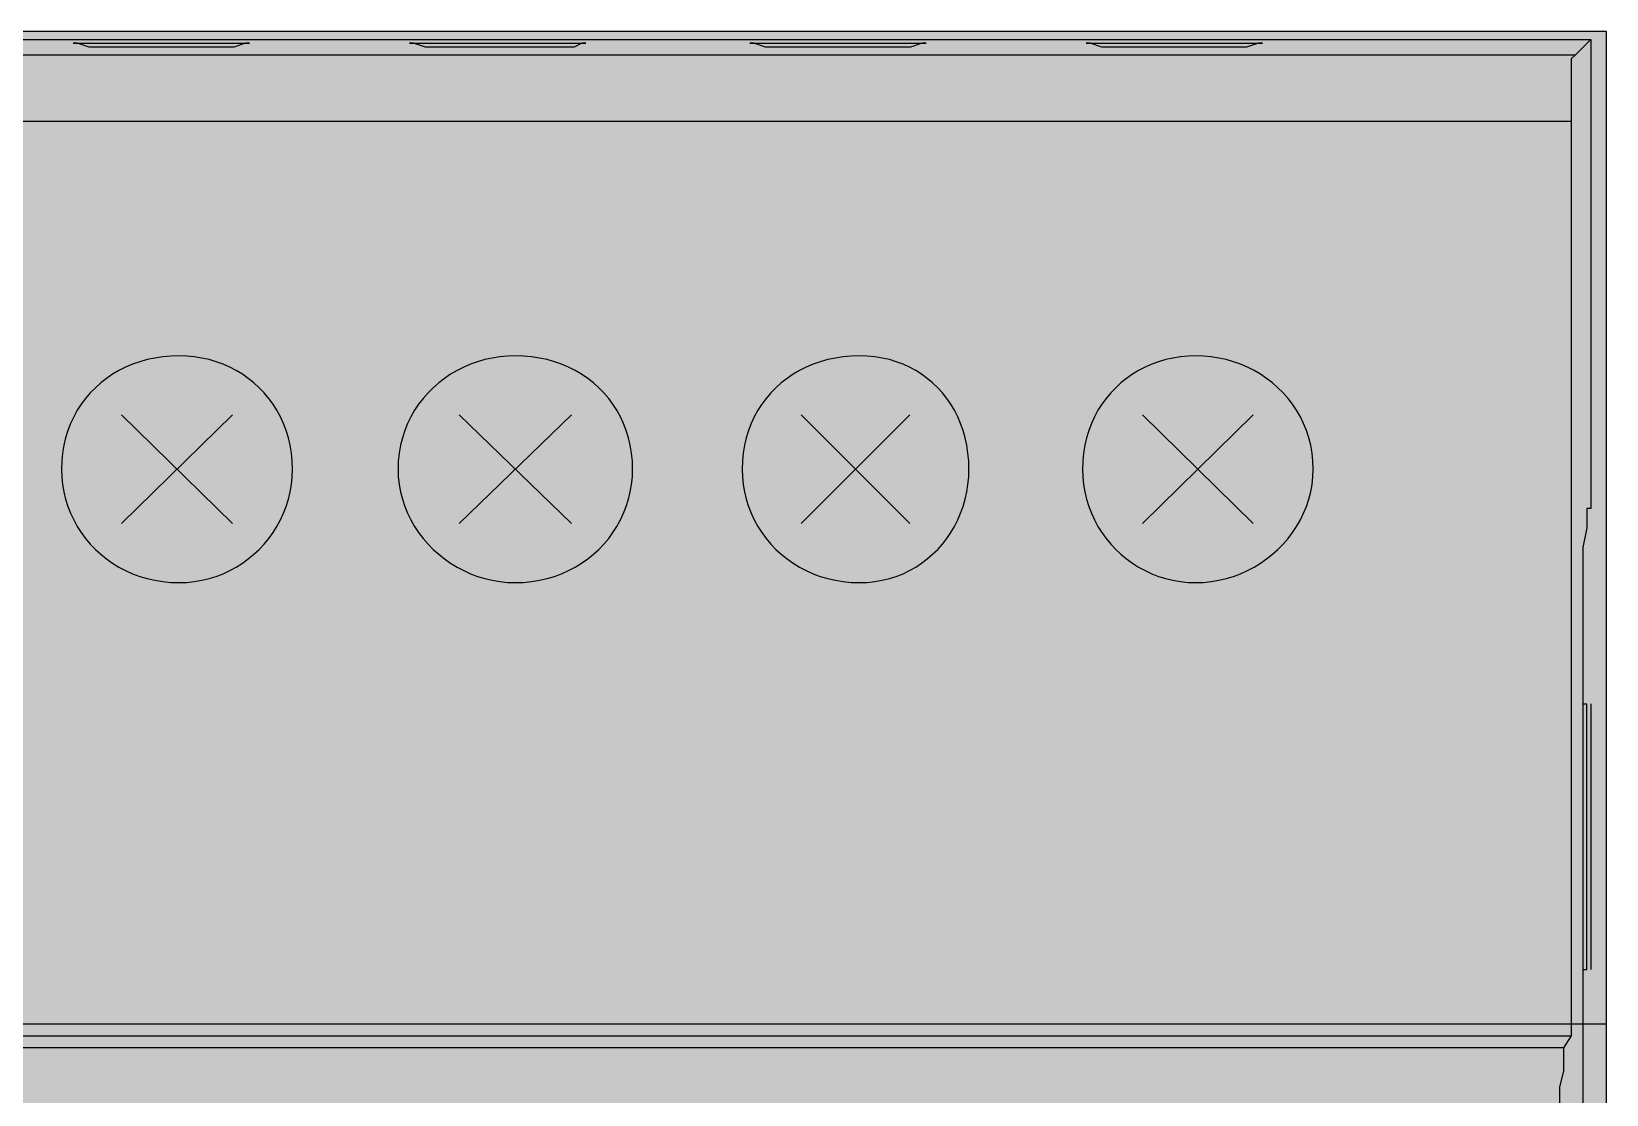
# Model space of a CAD drawing. Header units: millimetres. Extents: x 0 to 966, y -664 to 90.
# Drawn here: x 858.49 to 894, y 66.02 to 90 of the extents above; entities that cross this region are included whole.
import ezdxf

# ---------------------------------------------------------------- set-up
doc = ezdxf.new("R2010")
doc.units = ezdxf.units.MM
for name, color, linetype in [('HDL_BODY', 7, 'Continuous'), ('HDL_COLOUR', 7, 'Continuous'), ('HDL_DETAIL', 7, 'Continuous'), ('HDL_PRINT', 7, 'Continuous')]:
    doc.layers.add(name, color=color, linetype=linetype)

# ---------------------------------------------------------------- blocks, each defined once
blk = doc.blocks.new('M_R8.16.1-CD_FRONT')
at = {"layer": 'HDL_BODY', "true_color": 0x202126}
blk.add_hatch(color=250, dxfattribs=at).paths.add_polyline_path([(0, 0), (144, 0), (144, 90), (0, 90)])
at = {"layer": 'HDL_BODY', "true_color": 0x2a2a30}
blk.add_hatch(color=250, dxfattribs=at).paths.add_polyline_path([(0.4, 20.52), (143.6, 20.52), (143.6, 68.31), (0.4, 68.31)])
at = {"layer": 'HDL_COLOUR', "true_color": 0x1a332c}
for points in [[(114.373, 80.127), (114.367, 80.312), (114.349, 80.492), (114.32, 80.667), (114.281, 80.836), (114.231, 81), (114.171, 81.158), (114.101, 81.31), (114.023, 81.455), (113.935, 81.594), (113.838, 81.725), (113.734, 81.85), (113.622, 81.966), (113.502, 82.075), (113.376, 82.176), (113.243, 82.269), (113.104, 82.353), (112.959, 82.428), (112.808, 82.494), (112.653, 82.551), (112.493, 82.598), (112.328, 82.635), (112.16, 82.661), (111.988, 82.677), (111.813, 82.683), (111.628, 82.677), (111.447, 82.661), (111.27, 82.635), (111.097, 82.598), (110.93, 82.551), (110.768, 82.494), (110.612, 82.428), (110.462, 82.353), (110.318, 82.269), (110.181, 82.176), (110.051, 82.075), (109.929, 81.966), (109.814, 81.85), (109.708, 81.725), (109.61, 81.594), (109.521, 81.455), (109.441, 81.31), (109.37, 81.158), (109.31, 81), (109.259, 80.836), (109.22, 80.667), (109.191, 80.492), (109.173, 80.312), (109.167, 80.127), (109.173, 79.953), (109.191, 79.781), (109.22, 79.613), (109.259, 79.448), (109.31, 79.288), (109.37, 79.133), (109.441, 78.982), (109.521, 78.837), (109.61, 78.698), (109.708, 78.565), (109.814, 78.439), (109.929, 78.319), (110.051, 78.207), (110.181, 78.103), (110.318, 78.007), (110.462, 77.919), (110.612, 77.84), (110.768, 77.77), (110.93, 77.71), (111.097, 77.661), (111.27, 77.621), (111.447, 77.592), (111.628, 77.575), (111.813, 77.569), (111.988, 77.575), (112.16, 77.592), (112.328, 77.621), (112.493, 77.661), (112.653, 77.71), (112.808, 77.77), (112.959, 77.84), (113.104, 77.919), (113.243, 78.007), (113.376, 78.103), (113.502, 78.207), (113.622, 78.319), (113.734, 78.439), (113.838, 78.565), (113.935, 78.698), (114.023, 78.837), (114.101, 78.982), (114.171, 79.133), (114.231, 79.288), (114.281, 79.448), (114.32, 79.613), (114.349, 79.781), (114.367, 79.953), (114.373, 80.127)], [(122.042, 80.127), (122.036, 80.312), (122.019, 80.492), (121.99, 80.667), (121.95, 80.836), (121.9, 81), (121.84, 81.158), (121.769, 81.31), (121.689, 81.455), (121.6, 81.594), (121.503, 81.725), (121.396, 81.85), (121.282, 81.966), (121.159, 82.075), (121.03, 82.176), (120.893, 82.269), (120.749, 82.353), (120.599, 82.428), (120.442, 82.494), (120.28, 82.551), (120.113, 82.598), (119.941, 82.635), (119.763, 82.661), (119.582, 82.677), (119.396, 82.683), (119.221, 82.677), (119.048, 82.661), (118.878, 82.635), (118.711, 82.598), (118.547, 82.551), (118.388, 82.494), (118.234, 82.428), (118.084, 82.353), (117.94, 82.269), (117.802, 82.176), (117.671, 82.075), (117.546, 81.966), (117.429, 81.85), (117.319, 81.725), (117.218, 81.594), (117.125, 81.455), (117.042, 81.31), (116.968, 81.158), (116.904, 81), (116.851, 80.836), (116.809, 80.667), (116.779, 80.492), (116.76, 80.312), (116.753, 80.127), (116.76, 79.953), (116.779, 79.781), (116.809, 79.613), (116.851, 79.448), (116.904, 79.288), (116.968, 79.133), (117.042, 78.982), (117.125, 78.837), (117.218, 78.698), (117.319, 78.565), (117.429, 78.439), (117.546, 78.319), (117.671, 78.207), (117.802, 78.103), (117.94, 78.007), (118.084, 77.919), (118.234, 77.84), (118.388, 77.77), (118.547, 77.71), (118.711, 77.661), (118.878, 77.621), (119.048, 77.592), (119.221, 77.575), (119.396, 77.569), (119.582, 77.575), (119.763, 77.592), (119.941, 77.621), (120.113, 77.661), (120.28, 77.71), (120.442, 77.77), (120.599, 77.84), (120.749, 77.919), (120.893, 78.007), (121.03, 78.103), (121.159, 78.207), (121.282, 78.319), (121.396, 78.439), (121.503, 78.565), (121.6, 78.698), (121.689, 78.837), (121.769, 78.982), (121.84, 79.133), (121.9, 79.288), (121.95, 79.448), (121.99, 79.613), (122.019, 79.781), (122.036, 79.953), (122.042, 80.127)], [(129.625, 80.127), (129.62, 80.312), (129.604, 80.492), (129.577, 80.667), (129.54, 80.836), (129.494, 81), (129.438, 81.158), (129.373, 81.31), (129.299, 81.455), (129.217, 81.594), (129.126, 81.725), (129.027, 81.85), (128.921, 81.966), (128.807, 82.075), (128.686, 82.176), (128.559, 82.269), (128.425, 82.353), (128.285, 82.428), (128.139, 82.494), (127.987, 82.551), (127.831, 82.598), (127.669, 82.635), (127.503, 82.661), (127.332, 82.677), (127.158, 82.683), (126.972, 82.677), (126.791, 82.661), (126.614, 82.635), (126.441, 82.598), (126.274, 82.551), (126.112, 82.494), (125.956, 82.428), (125.805, 82.353), (125.662, 82.269), (125.525, 82.176), (125.395, 82.075), (125.273, 81.966), (125.158, 81.85), (125.052, 81.725), (124.954, 81.594), (124.865, 81.455), (124.785, 81.31), (124.715, 81.158), (124.654, 81), (124.604, 80.836), (124.564, 80.667), (124.536, 80.492), (124.518, 80.312), (124.512, 80.127), (124.518, 79.953), (124.536, 79.781), (124.564, 79.613), (124.604, 79.448), (124.654, 79.288), (124.715, 79.133), (124.785, 78.982), (124.865, 78.837), (124.954, 78.698), (125.052, 78.565), (125.158, 78.439), (125.273, 78.319), (125.395, 78.207), (125.525, 78.103), (125.662, 78.007), (125.805, 77.919), (125.956, 77.84), (126.112, 77.77), (126.274, 77.71), (126.441, 77.661), (126.614, 77.621), (126.791, 77.592), (126.972, 77.575), (127.158, 77.569), (127.332, 77.575), (127.503, 77.592), (127.669, 77.621), (127.831, 77.661), (127.987, 77.71), (128.139, 77.77), (128.285, 77.84), (128.425, 77.919), (128.559, 78.007), (128.686, 78.103), (128.807, 78.207), (128.921, 78.319), (129.027, 78.439), (129.126, 78.565), (129.217, 78.698), (129.299, 78.837), (129.373, 78.982), (129.438, 79.133), (129.494, 79.288), (129.54, 79.448), (129.577, 79.613), (129.604, 79.781), (129.62, 79.953), (129.625, 80.127)], [(137.387, 80.127), (137.381, 80.312), (137.362, 80.492), (137.331, 80.667), (137.289, 80.836), (137.236, 81), (137.172, 81.158), (137.098, 81.31), (137.014, 81.455), (136.922, 81.594), (136.82, 81.725), (136.711, 81.85), (136.593, 81.966), (136.468, 82.075), (136.336, 82.176), (136.198, 82.269), (136.054, 82.353), (135.904, 82.428), (135.75, 82.494), (135.59, 82.551), (135.427, 82.598), (135.26, 82.635), (135.09, 82.661), (134.916, 82.677), (134.741, 82.683), (134.566, 82.677), (134.394, 82.661), (134.226, 82.635), (134.062, 82.598), (133.902, 82.551), (133.747, 82.494), (133.596, 82.428), (133.451, 82.353), (133.312, 82.269), (133.179, 82.176), (133.053, 82.075), (132.934, 81.966), (132.822, 81.85), (132.718, 81.725), (132.622, 81.594), (132.534, 81.455), (132.455, 81.31), (132.386, 81.158), (132.326, 81), (132.276, 80.836), (132.237, 80.667), (132.208, 80.492), (132.191, 80.312), (132.185, 80.127), (132.191, 79.953), (132.208, 79.781), (132.237, 79.613), (132.276, 79.448), (132.326, 79.288), (132.386, 79.133), (132.455, 78.982), (132.534, 78.837), (132.622, 78.698), (132.718, 78.565), (132.822, 78.439), (132.934, 78.319), (133.053, 78.207), (133.179, 78.103), (133.312, 78.007), (133.451, 77.919), (133.596, 77.84), (133.747, 77.77), (133.902, 77.71), (134.062, 77.661), (134.226, 77.621), (134.394, 77.592), (134.566, 77.575), (134.741, 77.569), (134.916, 77.575), (135.09, 77.592), (135.26, 77.621), (135.427, 77.661), (135.59, 77.71), (135.75, 77.77), (135.904, 77.84), (136.054, 77.919), (136.198, 78.007), (136.336, 78.103), (136.468, 78.207), (136.593, 78.319), (136.711, 78.439), (136.82, 78.565), (136.922, 78.698), (137.014, 78.837), (137.098, 78.982), (137.172, 79.133), (137.236, 79.288), (137.289, 79.448), (137.331, 79.613), (137.362, 79.781), (137.381, 79.953), (137.387, 80.127)]]:
    blk.add_hatch(color=250, dxfattribs=at).paths.add_polyline_path(points)
at = {"layer": 'HDL_COLOUR', "true_color": 0x9ea4a8}
for points in [[(113.592, 80.126), (113.576, 80.36), (113.53, 80.589), (113.453, 80.811), (113.348, 81.021), (113.215, 81.216), (113.058, 81.392), (112.879, 81.546), (112.681, 81.676), (112.467, 81.78), (112.242, 81.855), (112.008, 81.901), (111.77, 81.916), (111.532, 81.901), (111.298, 81.855), (111.073, 81.78), (110.859, 81.676), (110.661, 81.546), (110.482, 81.392), (110.325, 81.216), (110.192, 81.021), (110.087, 80.811), (110.01, 80.589), (109.964, 80.36), (109.948, 80.126), (109.964, 79.892), (110.01, 79.663), (110.087, 79.441), (110.192, 79.231), (110.325, 79.036), (110.482, 78.86), (110.661, 78.706), (110.859, 78.576), (111.073, 78.472), (111.298, 78.397), (111.532, 78.351), (111.77, 78.336), (112.008, 78.351), (112.242, 78.397), (112.467, 78.472), (112.681, 78.576), (112.879, 78.706), (113.058, 78.86), (113.215, 79.036), (113.348, 79.231), (113.453, 79.441), (113.53, 79.663), (113.576, 79.892)], [(121.249, 80.126), (121.233, 80.36), (121.186, 80.589), (121.108, 80.811), (121.001, 81.021), (120.866, 81.216), (120.707, 81.392), (120.525, 81.546), (120.323, 81.676), (120.106, 81.78), (119.877, 81.855), (119.639, 81.901), (119.398, 81.916), (119.156, 81.901), (118.919, 81.855), (118.689, 81.78), (118.472, 81.676), (118.271, 81.546), (118.089, 81.392), (117.929, 81.216), (117.795, 81.021), (117.688, 80.811), (117.61, 80.589), (117.563, 80.36), (117.547, 80.126), (117.563, 79.892), (117.61, 79.663), (117.688, 79.441), (117.795, 79.231), (117.929, 79.036), (118.089, 78.86), (118.271, 78.706), (118.472, 78.576), (118.689, 78.472), (118.919, 78.397), (119.156, 78.351), (119.398, 78.336), (119.639, 78.351), (119.877, 78.397), (120.106, 78.472), (120.323, 78.576), (120.525, 78.706), (120.707, 78.86), (120.866, 79.036), (121.001, 79.231), (121.108, 79.441), (121.186, 79.663), (121.233, 79.892)], [(128.858, 80.126), (128.843, 80.36), (128.797, 80.589), (128.722, 80.811), (128.618, 81.021), (128.488, 81.216), (128.334, 81.392), (128.158, 81.546), (127.963, 81.676), (127.754, 81.78), (127.532, 81.855), (127.302, 81.901), (127.069, 81.916), (126.835, 81.901), (126.606, 81.855), (126.384, 81.78), (126.174, 81.676), (125.979, 81.546), (125.803, 81.392), (125.649, 81.216), (125.519, 81.021), (125.415, 80.811), (125.34, 80.589), (125.294, 80.36), (125.279, 80.126), (125.294, 79.892), (125.34, 79.663), (125.415, 79.441), (125.519, 79.231), (125.649, 79.036), (125.803, 78.86), (125.979, 78.706), (126.174, 78.576), (126.384, 78.472), (126.606, 78.397), (126.835, 78.351), (127.069, 78.336), (127.302, 78.351), (127.532, 78.397), (127.754, 78.472), (127.963, 78.576), (128.158, 78.706), (128.334, 78.86), (128.488, 79.036), (128.618, 79.231), (128.722, 79.441), (128.797, 79.663), (128.843, 79.892)], [(136.607, 80.126), (136.591, 80.36), (136.544, 80.589), (136.468, 80.811), (136.363, 81.021), (136.23, 81.216), (136.073, 81.392), (135.894, 81.546), (135.696, 81.676), (135.483, 81.78), (135.257, 81.855), (135.023, 81.901), (134.786, 81.916), (134.548, 81.901), (134.314, 81.855), (134.089, 81.78), (133.875, 81.676), (133.677, 81.546), (133.498, 81.392), (133.341, 81.216), (133.209, 81.021), (133.104, 80.811), (133.027, 80.589), (132.981, 80.36), (132.965, 80.126), (132.981, 79.892), (133.027, 79.663), (133.104, 79.441), (133.209, 79.231), (133.341, 79.036), (133.498, 78.86), (133.677, 78.706), (133.875, 78.576), (134.089, 78.472), (134.314, 78.397), (134.548, 78.351), (134.786, 78.336), (135.023, 78.351), (135.257, 78.397), (135.483, 78.472), (135.696, 78.576), (135.894, 78.706), (136.073, 78.86), (136.23, 79.036), (136.363, 79.231), (136.468, 79.441), (136.544, 79.663), (136.591, 79.892)]]:
    blk.add_hatch(color=253, dxfattribs=at).paths.add_polyline_path(points)
at = {"layer": 'HDL_PRINT', "true_color": 0xdee1e9}
for points in [[(116.396, 84.156), (113.664, 85.39), (113.754, 85.372), (111.813, 85.372), (112.033, 85.593), (112.033, 82.859), (111.593, 82.859), (111.593, 85.593), (111.813, 85.813), (113.754, 85.813), (113.846, 85.792), (116.578, 84.557), (116.396, 84.156)], [(117.015, 85.813), (119.396, 85.813), (119.62, 85.593), (119.62, 82.859), (119.176, 82.859), (119.176, 85.593), (119.396, 85.372), (117.015, 85.372), (117.015, 85.813)], [(131.649, 84.159), (129.003, 85.393), (129.098, 85.372), (127.158, 85.372), (127.378, 85.593), (127.378, 82.859), (126.938, 82.859), (126.938, 85.593), (127.158, 85.813), (129.098, 85.813), (129.191, 85.792), (131.836, 84.557), (131.649, 84.159)], [(132.36, 85.813), (134.741, 85.813), (134.961, 85.593), (134.961, 82.859), (134.521, 82.859), (134.521, 85.593), (134.741, 85.372), (132.36, 85.372), (132.36, 85.813)], [(111.286, 74.838), (110.843, 74.838), (110.843, 76.248), (110.814, 76.198), (110.78, 76.152), (110.741, 76.111), (110.696, 76.073), (110.645, 76.039), (110.59, 76.007), (110.529, 75.977), (110.463, 75.948), (110.392, 75.921), (110.316, 75.894), (110.316, 76.337), (110.378, 76.341), (110.433, 76.352), (110.481, 76.369), (110.524, 76.392), (110.563, 76.418), (110.6, 76.448), (110.634, 76.48), (110.667, 76.513), (110.729, 76.545), (110.783, 76.579), (110.828, 76.616), (110.866, 76.655), (110.895, 76.698), (110.916, 76.747), (110.928, 76.802), (110.932, 76.864), (111.286, 76.864), (111.286, 74.838)], [(111.902, 75.367), (112.254, 75.454), (112.254, 75.388), (112.256, 75.34), (112.261, 75.304), (112.27, 75.275), (112.286, 75.25), (112.31, 75.223), (112.343, 75.189), (112.432, 75.103), (112.469, 75.103), (112.507, 75.105), (112.545, 75.109), (112.583, 75.119), (112.621, 75.134), (112.659, 75.157), (112.697, 75.189), (112.702, 75.227), (112.714, 75.265), (112.731, 75.303), (112.749, 75.341), (112.766, 75.379), (112.779, 75.417), (112.783, 75.454), (112.779, 75.492), (112.766, 75.53), (112.749, 75.567), (112.731, 75.605), (112.714, 75.643), (112.702, 75.68), (112.697, 75.719), (112.659, 75.723), (112.621, 75.736), (112.583, 75.754), (112.545, 75.773), (112.507, 75.79), (112.469, 75.803), (112.432, 75.808), (112.343, 75.719), (112.432, 75.983), (112.439, 75.984), (112.458, 75.987), (112.487, 75.994), (112.523, 76.01), (112.564, 76.035), (112.608, 76.073), (112.614, 76.079), (112.631, 76.098), (112.652, 76.127), (112.674, 76.163), (112.69, 76.204), (112.697, 76.248), (112.69, 76.292), (112.674, 76.333), (112.652, 76.369), (112.631, 76.398), (112.614, 76.417), (112.608, 76.424), (112.601, 76.461), (112.581, 76.486), (112.552, 76.502), (112.516, 76.51), (112.475, 76.512), (112.432, 76.513), (112.343, 76.424), (112.336, 76.387), (112.32, 76.36), (112.298, 76.337), (112.277, 76.314), (112.26, 76.286), (112.254, 76.248), (111.902, 76.248), (111.907, 76.318), (111.92, 76.379), (111.938, 76.433), (111.957, 76.48), (111.974, 76.522), (111.987, 76.562), (111.992, 76.599), (112.029, 76.632), (112.066, 76.658), (112.104, 76.679), (112.141, 76.698), (112.179, 76.719), (112.216, 76.744), (112.254, 76.778), (112.298, 76.784), (112.34, 76.8), (112.376, 76.821), (112.406, 76.841), (112.425, 76.857), (112.432, 76.864), (112.491, 76.861), (112.549, 76.851), (112.608, 76.835), (112.666, 76.812), (112.725, 76.783), (112.783, 76.747), (112.842, 76.705), (112.9, 76.655), (112.959, 76.599), (112.992, 76.562), (113.016, 76.522), (113.032, 76.48), (113.041, 76.433), (113.046, 76.379), (113.048, 76.318), (113.048, 76.248), (113.045, 76.193), (113.035, 76.142), (113.019, 76.095), (112.996, 76.05), (112.966, 76.006), (112.93, 75.961), (112.888, 75.914), (112.839, 75.863), (112.783, 75.808), (112.821, 75.807), (112.859, 75.806), (112.897, 75.801), (112.935, 75.791), (112.972, 75.775), (113.01, 75.752), (113.048, 75.719), (113.081, 75.68), (113.105, 75.643), (113.121, 75.605), (113.131, 75.567), (113.135, 75.53), (113.137, 75.492), (113.138, 75.454), (113.137, 75.395), (113.136, 75.337), (113.131, 75.278), (113.122, 75.219), (113.107, 75.161), (113.085, 75.102), (113.054, 75.043), (113.012, 74.984), (112.959, 74.924), (112.927, 74.895), (112.888, 74.867), (112.843, 74.84), (112.791, 74.815), (112.732, 74.793), (112.667, 74.775), (112.596, 74.761), (112.517, 74.752), (112.432, 74.749), (112.395, 74.753), (112.352, 74.764), (112.304, 74.781), (112.255, 74.804), (112.206, 74.831), (112.158, 74.86), (112.115, 74.892), (112.078, 74.924), (112.046, 74.962), (112.014, 75.006), (111.985, 75.057), (111.958, 75.112), (111.935, 75.172), (111.918, 75.235), (111.906, 75.301), (111.902, 75.367)], [(118.87, 74.749), (118.515, 74.749), (118.515, 76.248), (118.487, 76.198), (118.453, 76.152), (118.413, 76.111), (118.368, 76.073), (118.317, 76.039), (118.262, 76.007), (118.201, 75.977), (118.134, 75.948), (118.062, 75.921), (117.986, 75.894), (117.986, 76.248), (118.048, 76.278), (118.104, 76.302), (118.153, 76.325), (118.196, 76.348), (118.236, 76.375), (118.272, 76.41), (118.306, 76.455), (118.34, 76.513), (118.402, 76.545), (118.455, 76.578), (118.501, 76.611), (118.538, 76.644), (118.567, 76.677), (118.588, 76.711), (118.6, 76.744), (118.605, 76.778), (118.87, 76.778), (118.87, 74.749)], [(126.628, 74.838), (126.188, 74.838), (126.188, 76.248), (126.129, 76.193), (126.07, 76.143), (126.011, 76.098), (125.952, 76.058), (125.893, 76.021), (125.834, 75.986), (125.775, 75.954), (125.717, 75.924), (125.658, 75.894), (125.658, 76.337), (125.695, 76.341), (125.738, 76.352), (125.786, 76.369), (125.835, 76.392), (125.884, 76.418), (125.932, 76.448), (125.975, 76.48), (126.012, 76.513), (126.045, 76.545), (126.077, 76.579), (126.11, 76.616), (126.143, 76.655), (126.177, 76.698), (126.21, 76.747), (126.244, 76.802), (126.277, 76.864), (126.628, 76.864), (126.628, 74.838)], [(127.158, 75.367), (127.509, 75.367), (127.51, 75.323), (127.512, 75.282), (127.52, 75.245), (127.536, 75.215), (127.561, 75.196), (127.598, 75.189), (127.642, 75.153), (127.684, 75.128), (127.72, 75.113), (127.748, 75.106), (127.767, 75.103), (127.774, 75.103), (127.812, 75.103), (127.85, 75.105), (127.889, 75.109), (127.927, 75.119), (127.964, 75.134), (128.002, 75.157), (128.039, 75.189), (128.044, 75.227), (128.057, 75.267), (128.074, 75.311), (128.093, 75.358), (128.111, 75.412), (128.123, 75.473), (128.128, 75.543), (128.123, 75.58), (128.111, 75.618), (128.093, 75.655), (128.074, 75.693), (128.057, 75.731), (128.044, 75.77), (128.039, 75.808), (127.996, 75.808), (127.952, 75.808), (127.908, 75.808), (127.863, 75.808), (127.819, 75.808), (127.774, 75.808), (127.737, 75.807), (127.699, 75.806), (127.662, 75.801), (127.624, 75.791), (127.586, 75.775), (127.547, 75.752), (127.509, 75.719), (127.244, 75.808), (127.334, 76.778), (128.393, 76.778), (128.393, 76.424), (127.688, 76.424), (127.598, 76.073), (127.637, 76.077), (127.674, 76.09), (127.712, 76.106), (127.75, 76.125), (127.787, 76.142), (127.825, 76.154), (127.863, 76.159), (127.922, 76.156), (127.979, 76.146), (128.036, 76.13), (128.09, 76.107), (128.141, 76.078), (128.189, 76.042), (128.232, 75.999), (128.271, 75.95), (128.304, 75.894), (128.362, 75.861), (128.405, 75.827), (128.436, 75.791), (128.457, 75.752), (128.47, 75.708), (128.477, 75.66), (128.479, 75.605), (128.479, 75.543), (128.479, 75.484), (128.478, 75.426), (128.476, 75.367), (128.472, 75.308), (128.465, 75.249), (128.454, 75.19), (128.439, 75.131), (128.419, 75.072), (128.393, 75.013), (128.339, 74.963), (128.286, 74.919), (128.231, 74.879), (128.174, 74.844), (128.116, 74.815), (128.055, 74.791), (127.991, 74.773), (127.923, 74.759), (127.851, 74.751), (127.774, 74.749), (127.708, 74.753), (127.644, 74.764), (127.581, 74.781), (127.521, 74.804), (127.466, 74.831), (127.415, 74.86), (127.371, 74.892), (127.334, 74.924), (127.304, 74.962), (127.281, 75.006), (127.262, 75.057), (127.245, 75.112), (127.228, 75.172), (127.209, 75.235), (127.187, 75.301), (127.158, 75.367)], [(134.211, 74.838), (133.771, 74.838), (133.771, 76.248), (133.741, 76.193), (133.711, 76.143), (133.679, 76.098), (133.646, 76.058), (133.609, 76.021), (133.569, 75.986), (133.525, 75.954), (133.475, 75.924), (133.42, 75.894), (133.42, 76.337), (133.457, 76.342), (133.492, 76.356), (133.525, 76.378), (133.553, 76.406), (133.576, 76.439), (133.59, 76.475), (133.595, 76.513), (133.657, 76.545), (133.711, 76.579), (133.756, 76.616), (133.794, 76.655), (133.823, 76.698), (133.843, 76.747), (133.856, 76.802), (133.86, 76.864), (134.211, 76.864), (134.211, 74.838)], [(114.635, 75.013), (115.605, 76.513), (116.489, 75.013), (114.635, 75.013)], [(129.979, 75.013), (130.95, 76.599), (131.83, 75.013), (129.979, 75.013)], [(115.694, 72.809), (115.694, 73.163), (116.664, 73.163), (116.664, 72.282), (116.631, 72.253), (116.593, 72.223), (116.549, 72.193), (116.502, 72.164), (116.45, 72.134), (116.396, 72.105), (116.34, 72.076), (116.282, 72.046), (116.224, 72.018), (116.165, 71.991), (116.106, 71.97), (116.047, 71.955), (115.988, 71.944), (115.929, 71.936), (115.87, 71.932), (115.811, 71.929), (115.753, 71.928), (115.694, 71.928), (115.639, 71.929), (115.579, 71.93), (115.517, 71.933), (115.452, 71.94), (115.386, 71.95), (115.32, 71.966), (115.255, 71.989), (115.193, 72.018), (115.133, 72.056), (115.078, 72.104), (115.022, 72.134), (114.972, 72.164), (114.927, 72.196), (114.886, 72.23), (114.849, 72.267), (114.816, 72.308), (114.784, 72.353), (114.754, 72.402), (114.724, 72.458), (114.697, 72.513), (114.671, 72.573), (114.646, 72.635), (114.623, 72.7), (114.603, 72.766), (114.584, 72.832), (114.569, 72.896), (114.558, 72.959), (114.551, 73.019), (114.548, 73.074), (114.551, 73.151), (114.558, 73.223), (114.569, 73.29), (114.584, 73.355), (114.603, 73.415), (114.623, 73.474), (114.646, 73.53), (114.671, 73.585), (114.697, 73.639), (114.724, 73.693), (114.757, 73.751), (114.795, 73.809), (114.839, 73.865), (114.886, 73.919), (114.938, 73.97), (114.992, 74.018), (115.048, 74.061), (115.106, 74.1), (115.164, 74.133), (115.197, 74.159), (115.237, 74.179), (115.282, 74.194), (115.335, 74.204), (115.393, 74.212), (115.459, 74.216), (115.531, 74.218), (115.609, 74.219), (115.694, 74.219), (115.773, 74.219), (115.851, 74.218), (115.928, 74.214), (116, 74.208), (116.069, 74.197), (116.132, 74.181), (116.189, 74.159), (116.238, 74.129), (116.279, 74.091), (116.31, 74.044), (116.366, 74.012), (116.416, 73.973), (116.461, 73.93), (116.502, 73.882), (116.539, 73.831), (116.572, 73.776), (116.604, 73.72), (116.634, 73.662), (116.664, 73.603), (116.224, 73.514), (116.19, 73.552), (116.165, 73.59), (116.144, 73.629), (116.125, 73.666), (116.105, 73.704), (116.08, 73.742), (116.048, 73.779), (116.005, 73.784), (115.955, 73.797), (115.899, 73.814), (115.843, 73.833), (115.788, 73.85), (115.737, 73.863), (115.694, 73.868), (115.628, 73.864), (115.563, 73.853), (115.5, 73.835), (115.44, 73.813), (115.385, 73.786), (115.334, 73.756), (115.29, 73.725), (115.254, 73.693), (115.206, 73.639), (115.168, 73.585), (115.138, 73.53), (115.116, 73.474), (115.1, 73.415), (115.089, 73.355), (115.083, 73.29), (115.079, 73.223), (115.078, 73.151), (115.078, 73.074), (115.078, 72.989), (115.08, 72.91), (115.084, 72.839), (115.093, 72.773), (115.108, 72.715), (115.13, 72.662), (115.161, 72.617), (115.201, 72.577), (115.254, 72.544), (115.286, 72.489), (115.324, 72.44), (115.367, 72.398), (115.415, 72.363), (115.466, 72.334), (115.521, 72.311), (115.578, 72.295), (115.635, 72.286), (115.694, 72.282), (115.732, 72.283), (115.77, 72.284), (115.808, 72.289), (115.845, 72.298), (115.883, 72.314), (115.921, 72.337), (115.959, 72.369), (115.997, 72.374), (116.035, 72.386), (116.072, 72.404), (116.11, 72.423), (116.148, 72.44), (116.186, 72.453), (116.224, 72.458), (116.224, 72.809), (115.694, 72.809)], [(129.979, 71.928), (129.979, 74.219), (130.42, 74.219), (130.42, 73.339), (131.301, 73.339), (131.301, 74.219), (131.744, 74.219), (131.744, 71.928), (131.301, 71.928), (131.301, 72.898), (130.42, 72.898), (130.42, 71.928), (129.979, 71.928)]]:
    blk.add_hatch(color=254, dxfattribs=at).paths.add_polyline_path(points)
h = blk.add_hatch(color=254, dxfattribs=at)
h.paths.add_polyline_path([(120.28, 74.749), (120.28, 75.189), (119.396, 75.189), (119.396, 75.543), (120.28, 76.778), (120.631, 76.778), (120.631, 75.543), (120.896, 75.543), (120.896, 75.189), (120.631, 75.189), (120.631, 74.749), (120.28, 74.749)])
h.paths.add_polyline_path([(120.28, 75.543), (120.28, 76.159), (119.75, 75.543), (120.28, 75.543)])
h = blk.add_hatch(color=254, dxfattribs=at)
h.paths.add_polyline_path([(136.063, 76.337), (135.711, 76.248), (135.711, 76.301), (135.711, 76.348), (135.711, 76.388), (135.711, 76.414), (135.711, 76.424), (135.704, 76.461), (135.685, 76.486), (135.656, 76.502), (135.62, 76.51), (135.579, 76.512), (135.536, 76.513), (135.502, 76.508), (135.477, 76.493), (135.456, 76.471), (135.437, 76.443), (135.416, 76.41), (135.39, 76.374), (135.357, 76.337), (135.331, 76.331), (135.311, 76.312), (135.296, 76.281), (135.286, 76.24), (135.278, 76.188), (135.274, 76.127), (135.272, 76.057), (135.271, 75.979), (135.271, 75.894), (135.304, 75.927), (135.337, 75.96), (135.374, 75.99), (135.413, 76.017), (135.457, 76.04), (135.505, 76.057), (135.56, 76.069), (135.622, 76.073), (135.656, 76.069), (135.69, 76.057), (135.727, 76.04), (135.767, 76.017), (135.811, 75.99), (135.859, 75.96), (135.914, 75.927), (135.976, 75.894), (136.005, 75.865), (136.033, 75.834), (136.06, 75.8), (136.085, 75.762), (136.107, 75.718), (136.125, 75.666), (136.14, 75.606), (136.149, 75.536), (136.152, 75.454), (136.149, 75.395), (136.14, 75.337), (136.125, 75.278), (136.107, 75.219), (136.085, 75.161), (136.06, 75.102), (136.033, 75.043), (136.005, 74.984), (135.976, 74.924), (135.914, 74.892), (135.858, 74.86), (135.806, 74.831), (135.756, 74.804), (135.706, 74.781), (135.654, 74.764), (135.598, 74.753), (135.536, 74.749), (135.476, 74.752), (135.417, 74.762), (135.358, 74.778), (135.299, 74.801), (135.24, 74.831), (135.182, 74.867), (135.123, 74.909), (135.065, 74.958), (135.006, 75.013), (134.982, 75.064), (134.958, 75.118), (134.935, 75.177), (134.914, 75.24), (134.894, 75.308), (134.876, 75.38), (134.861, 75.457), (134.848, 75.538), (134.838, 75.623), (134.832, 75.713), (134.83, 75.808), (134.832, 75.901), (134.838, 75.991), (134.848, 76.076), (134.861, 76.156), (134.876, 76.233), (134.894, 76.305), (134.914, 76.372), (134.935, 76.436), (134.958, 76.495), (134.982, 76.549), (135.006, 76.599), (135.059, 76.65), (135.112, 76.695), (135.166, 76.735), (135.222, 76.769), (135.281, 76.798), (135.341, 76.822), (135.405, 76.84), (135.473, 76.853), (135.545, 76.861), (135.622, 76.864), (135.66, 76.859), (135.699, 76.845), (135.737, 76.823), (135.775, 76.795), (135.812, 76.762), (135.85, 76.726), (135.887, 76.688), (135.92, 76.655), (135.952, 76.621), (135.982, 76.584), (136.008, 76.545), (136.03, 76.502), (136.048, 76.454), (136.059, 76.399), (136.063, 76.337)])
h.paths.add_polyline_path([(135.271, 75.543), (135.271, 75.473), (135.273, 75.412), (135.278, 75.358), (135.287, 75.311), (135.302, 75.267), (135.325, 75.227), (135.357, 75.189), (135.395, 75.153), (135.423, 75.128), (135.446, 75.113), (135.47, 75.106), (135.498, 75.103), (135.536, 75.103), (135.579, 75.103), (135.62, 75.106), (135.656, 75.113), (135.685, 75.128), (135.704, 75.153), (135.711, 75.189), (135.711, 75.234), (135.711, 75.278), (135.711, 75.322), (135.711, 75.367), (135.711, 75.41), (135.711, 75.454), (135.711, 75.524), (135.711, 75.585), (135.711, 75.639), (135.711, 75.686), (135.711, 75.729), (135.711, 75.769), (135.711, 75.808), (135.701, 75.808), (135.674, 75.808), (135.635, 75.808), (135.587, 75.808), (135.536, 75.808), (135.491, 75.808), (135.46, 75.808), (135.433, 75.808), (135.401, 75.808), (135.357, 75.808), (135.325, 75.77), (135.302, 75.731), (135.287, 75.693), (135.278, 75.655), (135.273, 75.618), (135.271, 75.58), (135.271, 75.543)])
at = {"layer": 'HDL_DETAIL', "color": 251, "true_color": 0x52555c}
for points in [[(0.001, 0), (144, 0), (144, 89.999), (0.001, 89.999), (0.001, 0)], [(114.373, 80.127), (114.367, 80.312), (114.349, 80.492), (114.32, 80.667), (114.281, 80.836), (114.231, 81), (114.171, 81.158), (114.101, 81.31), (114.023, 81.455), (113.935, 81.594), (113.838, 81.725), (113.734, 81.85), (113.622, 81.966), (113.502, 82.075), (113.376, 82.176), (113.243, 82.269), (113.104, 82.353), (112.959, 82.428), (112.808, 82.494), (112.653, 82.551), (112.493, 82.598), (112.328, 82.635), (112.16, 82.661), (111.988, 82.677), (111.813, 82.683), (111.628, 82.677), (111.447, 82.661), (111.27, 82.635), (111.097, 82.598), (110.93, 82.551), (110.768, 82.494), (110.612, 82.428), (110.462, 82.353), (110.318, 82.269), (110.181, 82.176), (110.051, 82.075), (109.929, 81.966), (109.814, 81.85), (109.708, 81.725), (109.61, 81.594), (109.521, 81.455), (109.441, 81.31), (109.37, 81.158), (109.31, 81), (109.259, 80.836), (109.22, 80.667), (109.191, 80.492), (109.173, 80.312), (109.167, 80.127), (109.173, 79.953), (109.191, 79.781), (109.22, 79.613), (109.259, 79.448), (109.31, 79.288), (109.37, 79.133), (109.441, 78.982), (109.521, 78.837), (109.61, 78.698), (109.708, 78.565), (109.814, 78.439), (109.929, 78.319), (110.051, 78.207), (110.181, 78.103), (110.318, 78.007), (110.462, 77.919), (110.612, 77.84), (110.768, 77.77), (110.93, 77.71), (111.097, 77.661), (111.27, 77.621), (111.447, 77.592), (111.628, 77.575), (111.813, 77.569), (111.988, 77.575), (112.16, 77.592), (112.328, 77.621), (112.493, 77.661), (112.653, 77.71), (112.808, 77.77), (112.959, 77.84), (113.104, 77.919), (113.243, 78.007), (113.376, 78.103), (113.502, 78.207), (113.622, 78.319), (113.734, 78.439), (113.838, 78.565), (113.935, 78.698), (114.023, 78.837), (114.101, 78.982), (114.171, 79.133), (114.231, 79.288), (114.281, 79.448), (114.32, 79.613), (114.349, 79.781), (114.367, 79.953), (114.373, 80.127)], [(122.042, 80.127), (122.036, 80.312), (122.019, 80.492), (121.99, 80.667), (121.95, 80.836), (121.9, 81), (121.84, 81.158), (121.769, 81.31), (121.689, 81.455), (121.6, 81.594), (121.503, 81.725), (121.396, 81.85), (121.282, 81.966), (121.159, 82.075), (121.03, 82.176), (120.893, 82.269), (120.749, 82.353), (120.599, 82.428), (120.442, 82.494), (120.28, 82.551), (120.113, 82.598), (119.941, 82.635), (119.763, 82.661), (119.582, 82.677), (119.396, 82.683), (119.221, 82.677), (119.048, 82.661), (118.878, 82.635), (118.711, 82.598), (118.547, 82.551), (118.388, 82.494), (118.234, 82.428), (118.084, 82.353), (117.94, 82.269), (117.802, 82.176), (117.671, 82.075), (117.546, 81.966), (117.429, 81.85), (117.319, 81.725), (117.218, 81.594), (117.125, 81.455), (117.042, 81.31), (116.968, 81.158), (116.904, 81), (116.851, 80.836), (116.809, 80.667), (116.779, 80.492), (116.76, 80.312), (116.753, 80.127), (116.76, 79.953), (116.779, 79.781), (116.809, 79.613), (116.851, 79.448), (116.904, 79.288), (116.968, 79.133), (117.042, 78.982), (117.125, 78.837), (117.218, 78.698), (117.319, 78.565), (117.429, 78.439), (117.546, 78.319), (117.671, 78.207), (117.802, 78.103), (117.94, 78.007), (118.084, 77.919), (118.234, 77.84), (118.388, 77.77), (118.547, 77.71), (118.711, 77.661), (118.878, 77.621), (119.048, 77.592), (119.221, 77.575), (119.396, 77.569), (119.582, 77.575), (119.763, 77.592), (119.941, 77.621), (120.113, 77.661), (120.28, 77.71), (120.442, 77.77), (120.599, 77.84), (120.749, 77.919), (120.893, 78.007), (121.03, 78.103), (121.159, 78.207), (121.282, 78.319), (121.396, 78.439), (121.503, 78.565), (121.6, 78.698), (121.689, 78.837), (121.769, 78.982), (121.84, 79.133), (121.9, 79.288), (121.95, 79.448), (121.99, 79.613), (122.019, 79.781), (122.036, 79.953), (122.042, 80.127)], [(129.625, 80.127), (129.62, 80.312), (129.604, 80.492), (129.577, 80.667), (129.54, 80.836), (129.494, 81), (129.438, 81.158), (129.373, 81.31), (129.299, 81.455), (129.217, 81.594), (129.126, 81.725), (129.027, 81.85), (128.921, 81.966), (128.807, 82.075), (128.686, 82.176), (128.559, 82.269), (128.425, 82.353), (128.285, 82.428), (128.139, 82.494), (127.987, 82.551), (127.831, 82.598), (127.669, 82.635), (127.503, 82.661), (127.332, 82.677), (127.158, 82.683), (126.972, 82.677), (126.791, 82.661), (126.614, 82.635), (126.441, 82.598), (126.274, 82.551), (126.112, 82.494), (125.956, 82.428), (125.805, 82.353), (125.662, 82.269), (125.525, 82.176), (125.395, 82.075), (125.273, 81.966), (125.158, 81.85), (125.052, 81.725), (124.954, 81.594), (124.865, 81.455), (124.785, 81.31), (124.715, 81.158), (124.654, 81), (124.604, 80.836), (124.564, 80.667), (124.536, 80.492), (124.518, 80.312), (124.512, 80.127), (124.518, 79.953), (124.536, 79.781), (124.564, 79.613), (124.604, 79.448), (124.654, 79.288), (124.715, 79.133), (124.785, 78.982), (124.865, 78.837), (124.954, 78.698), (125.052, 78.565), (125.158, 78.439), (125.273, 78.319), (125.395, 78.207), (125.525, 78.103), (125.662, 78.007), (125.805, 77.919), (125.956, 77.84), (126.112, 77.77), (126.274, 77.71), (126.441, 77.661), (126.614, 77.621), (126.791, 77.592), (126.972, 77.575), (127.158, 77.569), (127.332, 77.575), (127.503, 77.592), (127.669, 77.621), (127.831, 77.661), (127.987, 77.71), (128.139, 77.77), (128.285, 77.84), (128.425, 77.919), (128.559, 78.007), (128.686, 78.103), (128.807, 78.207), (128.921, 78.319), (129.027, 78.439), (129.126, 78.565), (129.217, 78.698), (129.299, 78.837), (129.373, 78.982), (129.438, 79.133), (129.494, 79.288), (129.54, 79.448), (129.577, 79.613), (129.604, 79.781), (129.62, 79.953), (129.625, 80.127)], [(137.387, 80.127), (137.381, 80.312), (137.362, 80.492), (137.331, 80.667), (137.289, 80.836), (137.236, 81), (137.172, 81.158), (137.098, 81.31), (137.014, 81.455), (136.922, 81.594), (136.82, 81.725), (136.711, 81.85), (136.593, 81.966), (136.468, 82.075), (136.336, 82.176), (136.198, 82.269), (136.054, 82.353), (135.904, 82.428), (135.75, 82.494), (135.59, 82.551), (135.427, 82.598), (135.26, 82.635), (135.09, 82.661), (134.916, 82.677), (134.741, 82.683), (134.566, 82.677), (134.394, 82.661), (134.226, 82.635), (134.062, 82.598), (133.902, 82.551), (133.747, 82.494), (133.596, 82.428), (133.451, 82.353), (133.312, 82.269), (133.179, 82.176), (133.053, 82.075), (132.934, 81.966), (132.822, 81.85), (132.718, 81.725), (132.622, 81.594), (132.534, 81.455), (132.455, 81.31), (132.386, 81.158), (132.326, 81), (132.276, 80.836), (132.237, 80.667), (132.208, 80.492), (132.191, 80.312), (132.185, 80.127), (132.191, 79.953), (132.208, 79.781), (132.237, 79.613), (132.276, 79.448), (132.326, 79.288), (132.386, 79.133), (132.455, 78.982), (132.534, 78.837), (132.622, 78.698), (132.718, 78.565), (132.822, 78.439), (132.934, 78.319), (133.053, 78.207), (133.179, 78.103), (133.312, 78.007), (133.451, 77.919), (133.596, 77.84), (133.747, 77.77), (133.902, 77.71), (134.062, 77.661), (134.226, 77.621), (134.394, 77.592), (134.566, 77.575), (134.741, 77.569), (134.916, 77.575), (135.09, 77.592), (135.26, 77.621), (135.427, 77.661), (135.59, 77.71), (135.75, 77.77), (135.904, 77.84), (136.054, 77.919), (136.198, 78.007), (136.336, 78.103), (136.468, 78.207), (136.593, 78.319), (136.711, 78.439), (136.82, 78.565), (136.922, 78.698), (137.014, 78.837), (137.098, 78.982), (137.172, 79.133), (137.236, 79.288), (137.289, 79.448), (137.331, 79.613), (137.362, 79.781), (137.381, 79.953), (137.387, 80.127)], [(0.001, 22.301), (144, 22.301), (144, 67.61), (0.001, 67.61), (0.001, 22.301)]]:
    blk.add_lwpolyline(points, close=True, dxfattribs=at)
for points in [[(78.04, 89.823), (143.649, 89.823)], [(78.04, 89.823), (143.649, 89.823)], [(78.04, 89.823), (143.649, 89.823)], [(78.04, 89.823), (143.649, 89.823)], [(78.04, 89.823), (143.649, 89.823)], [(78.04, 89.823), (143.649, 89.823)], [(78.04, 89.823), (143.649, 89.823)], [(78.04, 89.823), (143.649, 89.823)], [(78.04, 89.823), (143.649, 89.823)], [(78.04, 89.823), (143.649, 89.823)], [(78.04, 89.823), (143.649, 89.823)], [(78.04, 89.823), (143.649, 89.823)], [(78.04, 89.823), (143.649, 89.823)], [(78.04, 89.823), (143.649, 89.823)], [(78.04, 89.823), (143.649, 89.823)], [(78.04, 89.823), (143.649, 89.823)], [(78.04, 89.823), (143.649, 89.823)], [(78.04, 89.823), (143.649, 89.823)], [(78.04, 89.823), (143.649, 89.823)], [(78.04, 89.823), (143.649, 89.823)], [(78.04, 89.823), (143.649, 89.823)], [(109.432, 89.734), (109.522, 89.734)], [(113.402, 89.734), (113.313, 89.734), (113.048, 89.647), (109.786, 89.647), (109.522, 89.734), (109.432, 89.734)], [(109.522, 89.734), (109.786, 89.734), (110.316, 89.734), (113.402, 89.734)], [(117.015, 89.734), (117.105, 89.734)], [(120.986, 89.734), (120.896, 89.734), (120.721, 89.647), (117.37, 89.647), (117.105, 89.734), (117.015, 89.734)], [(117.105, 89.734), (117.37, 89.734), (117.899, 89.734), (120.986, 89.734)], [(124.688, 89.734), (124.777, 89.734)], [(128.658, 89.734), (128.569, 89.734), (128.304, 89.647), (125.042, 89.647), (124.777, 89.734), (124.688, 89.734)], [(124.777, 89.734), (125.042, 89.734), (125.482, 89.734), (128.658, 89.734)], [(132.271, 89.734), (132.36, 89.734)], [(136.241, 89.734), (136.152, 89.734), (135.887, 89.647), (132.625, 89.647), (132.36, 89.734), (132.271, 89.734)], [(132.36, 89.734), (132.625, 89.734), (133.155, 89.734), (136.241, 89.734)], [(143.649, 89.823), (143.294, 89.469)], [(143.649, 89.823), (143.294, 89.469)], [(143.649, 89.823), (143.294, 89.469)], [(143.649, 89.823), (143.294, 89.469)], [(143.649, 89.823), (143.294, 89.469)], [(143.649, 89.823), (143.294, 89.469)], [(143.649, 89.823), (143.294, 89.469)], [(143.649, 89.823), (143.294, 89.469)], [(143.649, 89.823), (143.294, 89.469)], [(143.649, 89.823), (143.294, 89.469)], [(143.649, 89.823), (143.294, 89.469)], [(143.649, 89.823), (143.294, 89.469)], [(143.649, 89.823), (143.294, 89.469)], [(143.649, 89.823), (143.294, 89.469)], [(143.649, 89.823), (143.294, 89.469)], [(143.649, 89.823), (143.294, 89.469)], [(143.649, 89.823), (143.294, 89.469)], [(143.649, 89.823), (143.294, 89.469)], [(143.649, 89.823), (143.294, 89.469)], [(143.649, 89.823), (143.294, 89.469)], [(143.649, 89.823), (143.294, 89.469)], [(143.649, 89.823), (143.649, 79.244)], [(143.649, 89.823), (143.649, 79.244)], [(143.649, 89.823), (143.649, 79.244)], [(143.649, 89.823), (143.649, 79.244)], [(143.649, 89.823), (143.649, 79.244)], [(143.649, 89.823), (143.649, 79.244)], [(143.649, 89.823), (143.649, 79.244)], [(143.649, 89.823), (143.649, 79.244)], [(143.649, 89.823), (143.649, 79.244)], [(143.649, 89.823), (143.649, 79.244)], [(143.649, 89.823), (143.649, 79.244)], [(143.649, 89.823), (143.649, 79.244)], [(143.649, 89.823), (143.649, 79.244)], [(143.649, 89.823), (143.649, 79.244)], [(143.649, 89.823), (143.649, 79.244)], [(143.649, 89.823), (143.649, 79.244)], [(143.649, 89.823), (143.649, 79.244)], [(143.649, 89.823), (143.649, 79.244)], [(143.649, 89.823), (143.649, 79.244)], [(143.649, 89.823), (143.649, 79.244)], [(143.649, 89.823), (143.649, 79.244)], [(143.294, 89.469), (0.001, 89.469)], [(143.294, 89.469), (0.001, 89.469)], [(143.294, 89.469), (0.001, 89.469)], [(143.294, 89.469), (0.001, 89.469)], [(143.294, 89.469), (0.001, 89.469)], [(143.294, 89.469), (0.001, 89.469)], [(143.294, 89.469), (0.001, 89.469)], [(143.294, 89.469), (0.001, 89.469)], [(143.294, 89.469), (0.001, 89.469)], [(143.294, 89.469), (0.001, 89.469)], [(143.294, 89.469), (0.001, 89.469)], [(143.294, 89.469), (0.001, 89.469)], [(143.294, 89.469), (0.001, 89.469)], [(143.294, 89.469), (0.001, 89.469)], [(143.294, 89.469), (0.001, 89.469)], [(143.294, 89.469), (0.001, 89.469)], [(143.294, 89.469), (0.001, 89.469)], [(143.294, 89.469), (0.001, 89.469)], [(143.294, 89.469), (0.001, 89.469)], [(143.294, 89.469), (0.001, 89.469)], [(143.294, 89.469), (0.001, 89.469)], [(143.294, 89.469), (143.205, 89.383), (143.205, 89.118), (143.205, 87.973)], [(143.205, 87.973), (0.001, 87.973)], [(143.205, 87.973), (0.001, 87.973)], [(143.205, 87.973), (0.001, 87.973)], [(143.205, 87.973), (0.001, 87.973)], [(143.205, 87.973), (0.001, 87.973)], [(143.205, 87.973), (0.001, 87.973)], [(143.205, 87.973), (0.001, 87.973)], [(143.205, 87.973), (0.001, 87.973)], [(143.205, 87.973), (0.001, 87.973)], [(143.205, 87.973), (0.001, 87.973)], [(143.205, 87.973), (0.001, 87.973)], [(143.205, 87.973), (0.001, 87.973)], [(143.205, 87.973), (0.001, 87.973)], [(143.205, 87.973), (0.001, 87.973)], [(143.205, 87.973), (0.001, 87.973)], [(143.205, 87.973), (0.001, 87.973)], [(143.205, 87.973), (0.001, 87.973)], [(143.205, 87.973), (0.001, 87.973)], [(143.205, 87.973), (0.001, 87.973)], [(143.205, 87.973), (0.001, 87.973)], [(143.205, 87.973), (0.001, 87.973)], [(143.205, 87.973), (143.205, 67.344)], [(143.205, 87.973), (143.205, 67.344)], [(143.205, 87.973), (143.205, 67.344)], [(143.205, 87.973), (143.205, 67.344)], [(143.205, 87.973), (143.205, 67.344)], [(143.205, 87.973), (143.205, 67.344)], [(143.205, 87.973), (143.205, 67.344)], [(143.205, 87.973), (143.205, 67.344)], [(143.205, 87.973), (143.205, 67.344)], [(143.205, 87.973), (143.205, 67.344)], [(143.205, 87.973), (143.205, 67.344)], [(143.205, 87.973), (143.205, 67.344)], [(143.205, 87.973), (143.205, 67.344)], [(143.205, 87.973), (143.205, 67.344)], [(143.205, 87.973), (143.205, 67.344)], [(143.205, 87.973), (143.205, 67.344)], [(143.205, 87.973), (143.205, 67.344)], [(143.205, 87.973), (143.205, 67.344)], [(143.205, 87.973), (143.205, 67.344)], [(143.205, 87.973), (143.205, 67.344)], [(143.205, 87.973), (143.205, 67.344)], [(143.559, 79.244), (143.559, 79.068), (143.559, 78.804), (143.47, 78.363), (143.47, 77.304)], [(143.649, 79.244), (143.559, 79.244)], [(143.649, 79.244), (143.559, 79.244)], [(143.649, 79.244), (143.559, 79.244)], [(143.649, 79.244), (143.559, 79.244)], [(143.649, 79.244), (143.559, 79.244)], [(143.649, 79.244), (143.559, 79.244)], [(143.649, 79.244), (143.559, 79.244)], [(143.649, 79.244), (143.559, 79.244)], [(143.649, 79.244), (143.559, 79.244)], [(143.649, 79.244), (143.559, 79.244)], [(143.649, 79.244), (143.559, 79.244)], [(143.649, 79.244), (143.559, 79.244)], [(143.649, 79.244), (143.559, 79.244)], [(143.649, 79.244), (143.559, 79.244)], [(143.649, 79.244), (143.559, 79.244)], [(143.649, 79.244), (143.559, 79.244)], [(143.649, 79.244), (143.559, 79.244)], [(143.649, 79.244), (143.559, 79.244)], [(143.649, 79.244), (143.559, 79.244)], [(143.649, 79.244), (143.559, 79.244)], [(143.649, 79.244), (143.559, 79.244)], [(143.47, 77.304), (143.47, 75.103)], [(143.47, 77.304), (143.47, 75.103)], [(143.47, 77.304), (143.47, 75.103)], [(143.47, 77.304), (143.47, 75.103)], [(143.47, 77.304), (143.47, 75.103)], [(143.47, 77.304), (143.47, 75.103)], [(143.47, 77.304), (143.47, 75.103)], [(143.47, 77.304), (143.47, 75.103)], [(143.47, 77.304), (143.47, 75.103)], [(143.47, 77.304), (143.47, 75.103)], [(143.47, 77.304), (143.47, 75.103)], [(143.47, 77.304), (143.47, 75.103)], [(143.47, 77.304), (143.47, 75.103)], [(143.47, 77.304), (143.47, 75.103)], [(143.47, 77.304), (143.47, 75.103)], [(143.47, 77.304), (143.47, 75.103)], [(143.47, 77.304), (143.47, 75.103)], [(143.47, 77.304), (143.47, 75.103)], [(143.47, 77.304), (143.47, 75.103)], [(143.47, 77.304), (143.47, 75.103)], [(143.47, 77.304), (143.47, 75.103)], [(143.47, 75.103), (143.47, 68.578)], [(143.47, 75.103), (143.47, 68.578)], [(143.47, 75.103), (143.47, 68.578)], [(143.47, 75.103), (143.47, 68.578)], [(143.47, 75.103), (143.47, 68.578)], [(143.47, 75.103), (143.47, 68.578)], [(143.47, 75.103), (143.47, 68.578)], [(143.47, 75.103), (143.47, 68.578)], [(143.47, 75.103), (143.47, 68.578)], [(143.47, 75.103), (143.47, 68.578)], [(143.47, 75.103), (143.47, 68.578)], [(143.47, 75.103), (143.47, 68.578)], [(143.47, 75.103), (143.47, 68.578)], [(143.47, 75.103), (143.47, 68.578)], [(143.47, 75.103), (143.47, 68.578)], [(143.47, 75.103), (143.47, 68.578)], [(143.47, 75.103), (143.47, 68.578)], [(143.47, 75.103), (143.47, 68.578)], [(143.47, 75.103), (143.47, 68.578)], [(143.47, 75.103), (143.47, 68.578)], [(143.47, 75.103), (143.47, 68.578)], [(143.47, 74.838), (143.559, 74.838)], [(143.47, 74.838), (143.559, 74.838)], [(143.47, 74.838), (143.559, 74.838)], [(143.47, 74.838), (143.559, 74.838)], [(143.47, 74.838), (143.559, 74.838)], [(143.47, 74.838), (143.559, 74.838)], [(143.47, 74.838), (143.559, 74.838)], [(143.47, 74.838), (143.559, 74.838)], [(143.47, 74.838), (143.559, 74.838)], [(143.47, 74.838), (143.559, 74.838)], [(143.47, 74.838), (143.559, 74.838)], [(143.47, 74.838), (143.559, 74.838)], [(143.47, 74.838), (143.559, 74.838)], [(143.47, 74.838), (143.559, 74.838)], [(143.47, 74.838), (143.559, 74.838)], [(143.47, 74.838), (143.559, 74.838)], [(143.47, 74.838), (143.559, 74.838)], [(143.47, 74.838), (143.559, 74.838)], [(143.47, 74.838), (143.559, 74.838)], [(143.47, 74.838), (143.559, 74.838)], [(143.47, 74.838), (143.559, 74.838)], [(143.559, 68.843), (143.559, 74.838)], [(143.559, 68.843), (143.559, 74.838)], [(143.559, 68.843), (143.559, 74.838)], [(143.559, 68.843), (143.559, 74.838)], [(143.559, 68.843), (143.559, 74.838)], [(143.559, 68.843), (143.559, 74.838)], [(143.559, 68.843), (143.559, 74.838)], [(143.559, 68.843), (143.559, 74.838)], [(143.559, 68.843), (143.559, 74.838)], [(143.559, 68.843), (143.559, 74.838)], [(143.559, 68.843), (143.559, 74.838)], [(143.559, 68.843), (143.559, 74.838)], [(143.559, 68.843), (143.559, 74.838)], [(143.559, 68.843), (143.559, 74.838)], [(143.559, 68.843), (143.559, 74.838)], [(143.559, 68.843), (143.559, 74.838)], [(143.559, 68.843), (143.559, 74.838)], [(143.559, 68.843), (143.559, 74.838)], [(143.559, 68.843), (143.559, 74.838)], [(143.559, 68.843), (143.559, 74.838)], [(143.559, 68.843), (143.559, 74.838)], [(143.649, 74.838), (143.649, 68.843)], [(143.649, 74.838), (143.649, 68.843)], [(143.649, 74.838), (143.649, 68.843)], [(143.649, 74.838), (143.649, 68.843)], [(143.649, 74.838), (143.649, 68.843)], [(143.649, 74.838), (143.649, 68.843)], [(143.649, 74.838), (143.649, 68.843)], [(143.649, 74.838), (143.649, 68.843)], [(143.649, 74.838), (143.649, 68.843)], [(143.649, 74.838), (143.649, 68.843)], [(143.649, 74.838), (143.649, 68.843)], [(143.649, 74.838), (143.649, 68.843)], [(143.649, 74.838), (143.649, 68.843)], [(143.649, 74.838), (143.649, 68.843)], [(143.649, 74.838), (143.649, 68.843)], [(143.649, 74.838), (143.649, 68.843)], [(143.649, 74.838), (143.649, 68.843)], [(143.649, 74.838), (143.649, 68.843)], [(143.649, 74.838), (143.649, 68.843)], [(143.649, 74.838), (143.649, 68.843)], [(143.649, 74.838), (143.649, 68.843)], [(143.47, 68.843), (143.559, 68.843)], [(143.47, 68.843), (143.559, 68.843)], [(143.47, 68.843), (143.559, 68.843)], [(143.47, 68.843), (143.559, 68.843)], [(143.47, 68.843), (143.559, 68.843)], [(143.47, 68.843), (143.559, 68.843)], [(143.47, 68.843), (143.559, 68.843)], [(143.47, 68.843), (143.559, 68.843)], [(143.47, 68.843), (143.559, 68.843)], [(143.47, 68.843), (143.559, 68.843)], [(143.47, 68.843), (143.559, 68.843)], [(143.47, 68.843), (143.559, 68.843)], [(143.47, 68.843), (143.559, 68.843)], [(143.47, 68.843), (143.559, 68.843)], [(143.47, 68.843), (143.559, 68.843)], [(143.47, 68.843), (143.559, 68.843)], [(143.47, 68.843), (143.559, 68.843)], [(143.47, 68.843), (143.559, 68.843)], [(143.47, 68.843), (143.559, 68.843)], [(143.47, 68.843), (143.559, 68.843)], [(143.47, 68.843), (143.559, 68.843)], [(143.47, 68.578), (143.47, 66.288)], [(143.47, 68.578), (143.47, 66.288)], [(143.47, 68.578), (143.47, 66.288)], [(143.47, 68.578), (143.47, 66.288)], [(143.47, 68.578), (143.47, 66.288)], [(143.47, 68.578), (143.47, 66.288)], [(143.47, 68.578), (143.47, 66.288)], [(143.47, 68.578), (143.47, 66.288)], [(143.47, 68.578), (143.47, 66.288)], [(143.47, 68.578), (143.47, 66.288)], [(143.47, 68.578), (143.47, 66.288)], [(143.47, 68.578), (143.47, 66.288)], [(143.47, 68.578), (143.47, 66.288)], [(143.47, 68.578), (143.47, 66.288)], [(143.47, 68.578), (143.47, 66.288)], [(143.47, 68.578), (143.47, 66.288)], [(143.47, 68.578), (143.47, 66.288)], [(143.47, 68.578), (143.47, 66.288)], [(143.47, 68.578), (143.47, 66.288)], [(143.47, 68.578), (143.47, 66.288)], [(143.47, 68.578), (143.47, 66.288)], [(0.001, 67.344), (143.205, 67.344)], [(0.001, 67.344), (143.205, 67.344)], [(0.001, 67.344), (143.205, 67.344)], [(0.001, 67.344), (143.205, 67.344)], [(0.001, 67.344), (143.205, 67.344)], [(0.001, 67.344), (143.205, 67.344)], [(0.001, 67.344), (143.205, 67.344)], [(0.001, 67.344), (143.205, 67.344)], [(0.001, 67.344), (143.205, 67.344)], [(0.001, 67.344), (143.205, 67.344)], [(0.001, 67.344), (143.205, 67.344)], [(0.001, 67.344), (143.205, 67.344)], [(0.001, 67.344), (143.205, 67.344)], [(0.001, 67.344), (143.205, 67.344)], [(0.001, 67.344), (143.205, 67.344)], [(0.001, 67.344), (143.205, 67.344)], [(0.001, 67.344), (143.205, 67.344)], [(0.001, 67.344), (143.205, 67.344)], [(0.001, 67.344), (143.205, 67.344)], [(0.001, 67.344), (143.205, 67.344)], [(0.001, 67.344), (143.205, 67.344)], [(143.205, 67.344), (143.03, 67.079)], [(143.205, 67.344), (143.03, 67.079)], [(143.205, 67.344), (143.03, 67.079)], [(143.205, 67.344), (143.03, 67.079)], [(143.205, 67.344), (143.03, 67.079)], [(143.205, 67.344), (143.03, 67.079)], [(143.205, 67.344), (143.03, 67.079)], [(143.205, 67.344), (143.03, 67.079)], [(143.205, 67.344), (143.03, 67.079)], [(143.205, 67.344), (143.03, 67.079)], [(143.205, 67.344), (143.03, 67.079)], [(143.205, 67.344), (143.03, 67.079)], [(143.205, 67.344), (143.03, 67.079)], [(143.205, 67.344), (143.03, 67.079)], [(143.205, 67.344), (143.03, 67.079)], [(143.205, 67.344), (143.03, 67.079)], [(143.205, 67.344), (143.03, 67.079)], [(143.205, 67.344), (143.03, 67.079)], [(143.205, 67.344), (143.03, 67.079)], [(143.205, 67.344), (143.03, 67.079)], [(143.205, 67.344), (143.03, 67.079)], [(143.03, 67.079), (0.265, 67.079)], [(143.03, 67.079), (0.265, 67.079)], [(143.03, 67.079), (0.265, 67.079)], [(143.03, 67.079), (0.265, 67.079)], [(143.03, 67.079), (0.265, 67.079)], [(143.03, 67.079), (0.265, 67.079)], [(143.03, 67.079), (0.265, 67.079)], [(143.03, 67.079), (0.265, 67.079)], [(143.03, 67.079), (0.265, 67.079)], [(143.03, 67.079), (0.265, 67.079)], [(143.03, 67.079), (0.265, 67.079)], [(143.03, 67.079), (0.265, 67.079)], [(143.03, 67.079), (0.265, 67.079)], [(143.03, 67.079), (0.265, 67.079)], [(143.03, 67.079), (0.265, 67.079)], [(143.03, 67.079), (0.265, 67.079)], [(143.03, 67.079), (0.265, 67.079)], [(143.03, 67.079), (0.265, 67.079)], [(143.03, 67.079), (0.265, 67.079)], [(143.03, 67.079), (0.265, 67.079)], [(143.03, 67.079), (0.265, 67.079)], [(143.03, 67.079), (143.03, 66.904), (143.03, 66.553), (142.943, 66.199), (142.943, 65.758)], [(143.47, 66.288), (143.47, 65.669), (143.47, 65.229), (143.559, 64.788), (143.559, 64.437)]]:
    blk.add_lwpolyline(points, dxfattribs=at)
at = {"layer": 'HDL_DETAIL', "color": 250, "true_color": 0x25292b}
for points in [[(110.521, 78.899), (113.019, 81.353)], [(110.521, 81.353), (113.019, 78.899)], [(118.129, 78.899), (120.667, 81.353)], [(118.129, 81.353), (120.667, 78.899)], [(125.842, 78.899), (128.296, 81.353)], [(125.842, 81.353), (128.296, 78.899)], [(133.537, 78.899), (136.034, 81.353)], [(133.537, 81.353), (136.034, 78.899)]]:
    blk.add_lwpolyline(points, dxfattribs=at)

msp = doc.modelspace()

# ---------------------------------------------------------------- block references
msp.add_blockref('M_R8.16.1-CD_FRONT', (750, 0))

doc.saveas('drawing.dxf')
